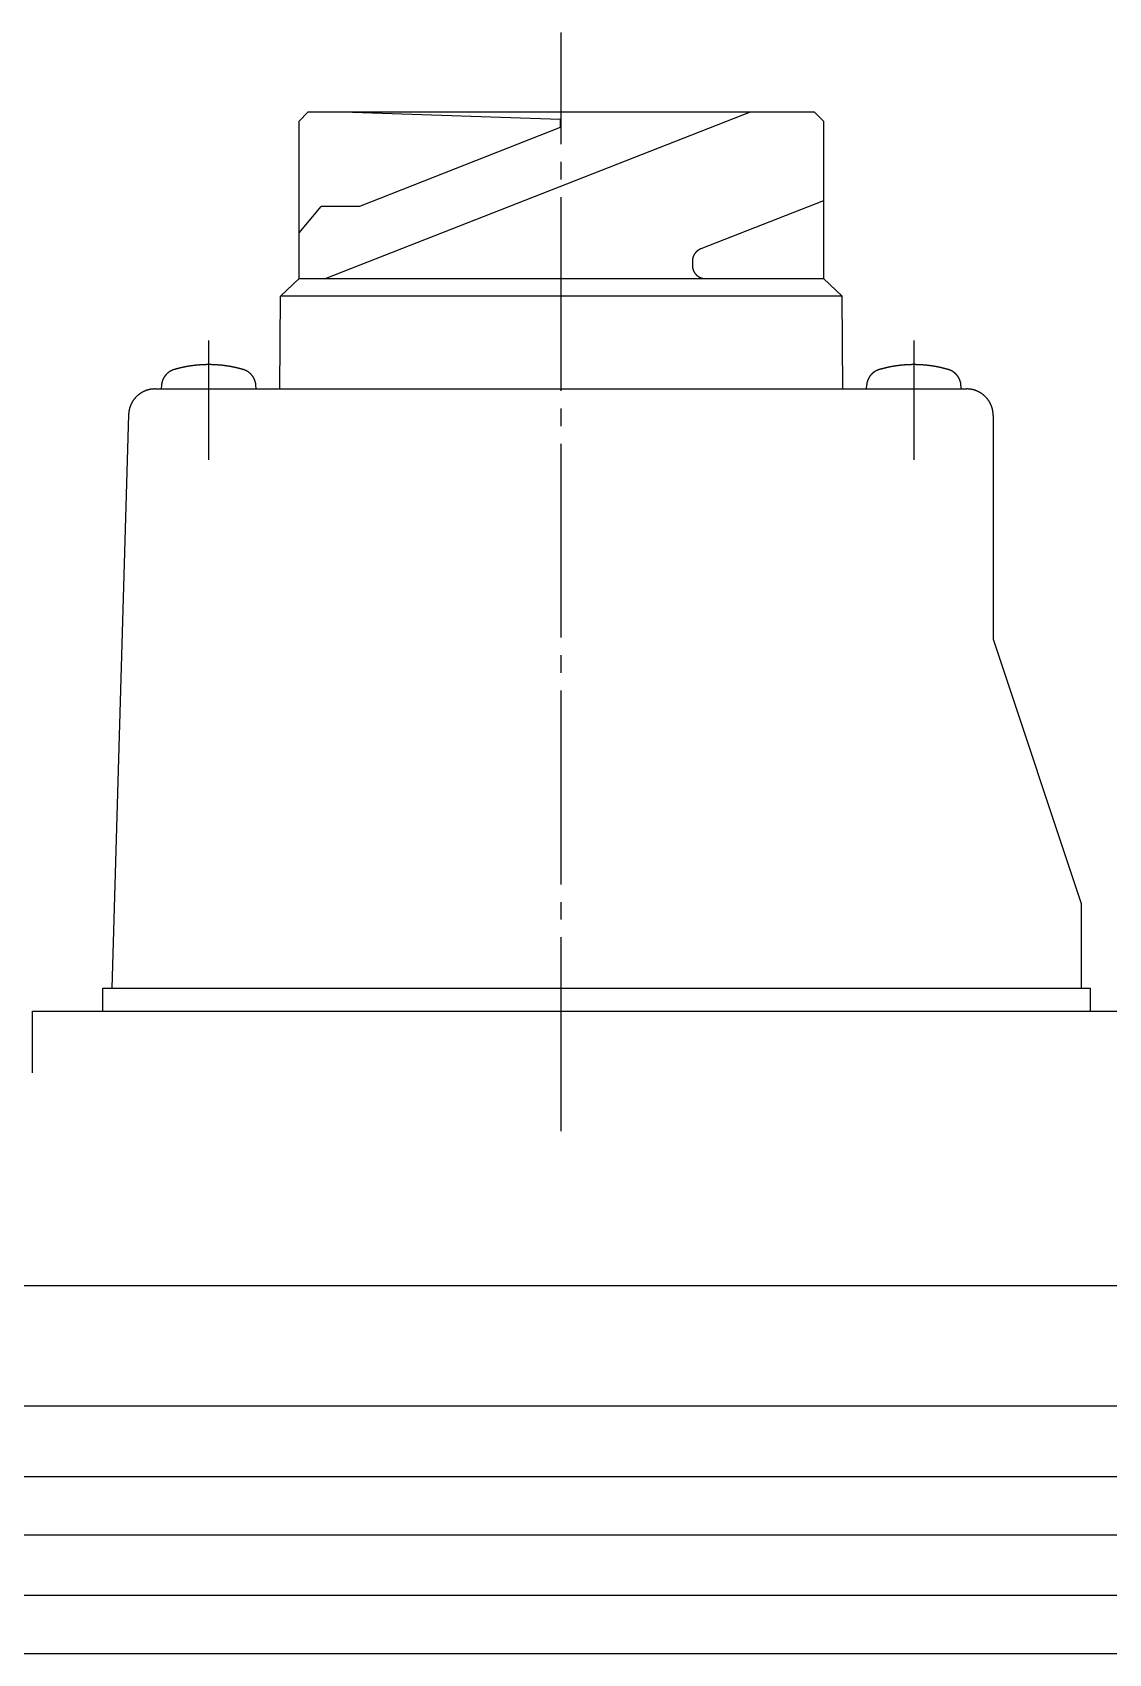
# Model space of a CAD drawing. Extents: x 0 to 661, y 0 to 384.
# Drawn here: x 261.4 to 322.4, y 291.6 to 383.5 of the extents above; entities that cross this region are included whole.
import ezdxf

# ---------------------------------------------------------------- set-up
doc = ezdxf.new("R2010")
doc.units = 0
doc.linetypes.add('DASH_CENTER', pattern=[14, 11, -1, 1, -1])
doc.layers.get('0').update_dxf_attribs({"linetype": 'CONTINUOUS'})

msp = doc.modelspace()

# ---------------------------------------------------------------- linework, layer by layer
at = {"color": 1, "linetype": 'DASH_CENTER'}
for p, q in [((291.389, 321.203), (291.389, 383.545)), ((271.389, 359.293), (271.389, 366.06)), ((311.389, 366.06), (311.389, 359.293))]:
    msp.add_line(p, q, dxfattribs=at)
at = {"color": 7, "linetype": 'CONTINUOUS'}
for p, q in [((276.514, 378.515), (277.014, 379.015)), ((305.764, 379.015), (277.014, 379.015)), ((305.764, 379.015), (277.024, 379.015)), ((302.096, 379.015), (278.035, 369.575)), ((279.541, 379.015), (291.331, 378.629)), ((306.264, 378.515), (305.764, 379.015)), ((276.514, 369.575), (276.514, 378.515)), ((291.331, 378.156), (279.952, 373.669)), ((291.331, 378.629), (291.331, 378.156)), ((306.264, 378.515), (306.264, 369.575)), ((276.514, 372.172), (277.77, 373.669)), ((279.952, 373.669), (277.77, 373.669)), ((306.264, 373.993), (299.303, 371.262)), ((298.827, 370.564), (298.827, 370.325)), ((275.454, 368.575), (276.514, 369.575)), ((276.514, 369.575), (299.577, 369.575)), ((299.577, 369.575), (306.264, 369.575)), ((306.264, 369.575), (307.324, 368.575)), ((306.264, 369.575), (307.324, 368.575)), ((275.415, 363.315), (275.454, 368.575)), ((307.324, 368.575), (275.454, 368.575)), ((307.364, 363.315), (307.324, 368.575)), ((268.713, 363.542), (268.692, 363.302)), ((274.085, 363.315), (274.065, 363.542)), ((308.713, 363.542), (308.693, 363.315)), ((314.086, 363.302), (314.065, 363.542)), ((268.346, 363.315), (314.389, 363.315)), ((266.846, 361.859), (265.898, 329.315)), ((315.889, 361.815), (315.889, 349.115)), ((315.889, 349.115), (320.889, 334.115)), ((320.889, 334.115), (320.889, 329.315)), ((265.389, 329.315), (321.389, 329.315)), ((265.389, 328.015), (265.389, 329.315)), ((321.389, 329.315), (321.389, 328.015)), ((261.39, 328.015), (362.889, 328.015)), ((261.39, 324.515), (261.39, 328.015)), ((361.889, 312.424), (227.389, 312.424)), ((227.389, 305.621), (361.889, 305.621)), ((227.389, 301.603), (361.889, 301.603)), ((227.389, 298.291), (361.889, 298.291)), ((227.389, 294.867), (361.889, 294.867)), ((227.389, 291.559), (361.889, 291.559))]:
    msp.add_line(p, q, dxfattribs=at)
for points in [[(299.303, 371.262, 0), (299.296, 371.259, 0), (299.29, 371.257, 0), (299.283, 371.254, 0), (299.277, 371.251, 0), (299.27, 371.248, 0), (299.264, 371.245, 0), (299.258, 371.243, 0), (299.251, 371.24, 0), (299.245, 371.236, 0), (299.239, 371.233, 0), (299.232, 371.23, 0), (299.226, 371.227, 0), (299.22, 371.224, 0), (299.214, 371.22, 0), (299.208, 371.217, 0), (299.202, 371.213, 0), (299.196, 371.21, 0), (299.19, 371.206, 0), (299.184, 371.203, 0), (299.178, 371.199, 0), (299.172, 371.195, 0), (299.166, 371.191, 0), (299.16, 371.187, 0), (299.154, 371.183, 0), (299.148, 371.179, 0), (299.143, 371.175, 0), (299.137, 371.171, 0), (299.131, 371.167, 0), (299.126, 371.163, 0), (299.12, 371.159, 0), (299.115, 371.155, 0), (299.109, 371.15, 0), (299.104, 371.146, 0), (299.098, 371.141, 0), (299.093, 371.137, 0), (299.087, 371.132, 0), (299.082, 371.128, 0), (299.077, 371.123, 0), (299.072, 371.118, 0), (299.066, 371.114, 0), (299.061, 371.109, 0), (299.056, 371.104, 0), (299.051, 371.099, 0), (299.046, 371.094, 0), (299.041, 371.089, 0), (299.036, 371.084, 0), (299.032, 371.079, 0), (299.027, 371.074, 0), (299.022, 371.069, 0), (299.017, 371.064, 0), (299.013, 371.058, 0), (299.008, 371.053, 0), (299.004, 371.048, 0), (298.999, 371.042, 0), (298.995, 371.037, 0), (298.99, 371.031, 0), (298.986, 371.026, 0), (298.982, 371.02, 0), (298.977, 371.015, 0), (298.973, 371.009, 0), (298.969, 371.003, 0), (298.965, 370.998, 0), (298.961, 370.992, 0), (298.957, 370.986, 0), (298.953, 370.98, 0), (298.949, 370.975, 0), (298.945, 370.969, 0), (298.942, 370.963, 0), (298.938, 370.957, 0), (298.934, 370.951, 0), (298.931, 370.945, 0), (298.927, 370.939, 0), (298.924, 370.933, 0), (298.92, 370.927, 0), (298.917, 370.92, 0), (298.914, 370.914, 0), (298.91, 370.908, 0), (298.907, 370.902, 0), (298.904, 370.895, 0), (298.901, 370.889, 0), (298.898, 370.883, 0), (298.895, 370.876, 0), (298.892, 370.87, 0), (298.889, 370.864, 0), (298.886, 370.857, 0), (298.884, 370.851, 0), (298.881, 370.844, 0), (298.878, 370.838, 0), (298.876, 370.831, 0), (298.873, 370.825, 0), (298.871, 370.818, 0), (298.869, 370.811, 0), (298.866, 370.805, 0), (298.864, 370.798, 0), (298.862, 370.792, 0), (298.86, 370.785, 0), (298.858, 370.778, 0), (298.856, 370.771, 0), (298.854, 370.765, 0), (298.852, 370.758, 0), (298.85, 370.751, 0), (298.849, 370.744, 0), (298.847, 370.737, 0), (298.845, 370.731, 0), (298.844, 370.724, 0), (298.842, 370.717, 0), (298.841, 370.71, 0), (298.84, 370.703, 0), (298.838, 370.696, 0), (298.837, 370.689, 0), (298.836, 370.682, 0), (298.835, 370.676, 0), (298.834, 370.669, 0), (298.833, 370.662, 0), (298.832, 370.655, 0), (298.831, 370.648, 0), (298.831, 370.641, 0), (298.83, 370.634, 0), (298.829, 370.627, 0), (298.829, 370.62, 0), (298.828, 370.613, 0), (298.828, 370.606, 0), (298.827, 370.599, 0), (298.827, 370.592, 0), (298.827, 370.585, 0), (298.827, 370.578, 0), (298.827, 370.571, 0), (298.827, 370.564, 0)], [(298.827, 370.325, 0), (298.827, 370.316, 0), (298.827, 370.307, 0), (298.827, 370.298, 0), (298.827, 370.288, 0), (298.828, 370.279, 0), (298.829, 370.27, 0), (298.829, 370.261, 0), (298.83, 370.252, 0), (298.831, 370.242, 0), (298.832, 370.233, 0), (298.833, 370.224, 0), (298.835, 370.215, 0), (298.836, 370.206, 0), (298.838, 370.197, 0), (298.839, 370.188, 0), (298.841, 370.179, 0), (298.843, 370.17, 0), (298.845, 370.161, 0), (298.847, 370.152, 0), (298.849, 370.143, 0), (298.851, 370.134, 0), (298.854, 370.125, 0), (298.856, 370.116, 0), (298.859, 370.107, 0), (298.862, 370.099, 0), (298.864, 370.09, 0), (298.867, 370.081, 0), (298.87, 370.072, 0), (298.874, 370.064, 0), (298.877, 370.055, 0), (298.88, 370.047, 0), (298.884, 370.038, 0), (298.887, 370.03, 0), (298.891, 370.021, 0), (298.895, 370.013, 0), (298.899, 370.004, 0), (298.903, 369.996, 0), (298.907, 369.988, 0), (298.911, 369.98, 0), (298.915, 369.972, 0), (298.92, 369.964, 0), (298.924, 369.955, 0), (298.929, 369.947, 0), (298.933, 369.94, 0), (298.938, 369.932, 0), (298.943, 369.924, 0), (298.948, 369.916, 0), (298.953, 369.908, 0), (298.958, 369.901, 0), (298.963, 369.893, 0), (298.969, 369.886, 0), (298.974, 369.878, 0), (298.98, 369.871, 0), (298.985, 369.864, 0), (298.991, 369.857, 0), (298.997, 369.849, 0), (299.003, 369.842, 0), (299.009, 369.835, 0), (299.015, 369.828, 0), (299.021, 369.821, 0), (299.027, 369.815, 0), (299.033, 369.808, 0), (299.04, 369.801, 0), (299.046, 369.795, 0), (299.053, 369.788, 0), (299.059, 369.782, 0), (299.066, 369.776, 0), (299.073, 369.769, 0), (299.08, 369.763, 0), (299.087, 369.757, 0), (299.094, 369.751, 0), (299.101, 369.745, 0), (299.108, 369.74, 0), (299.115, 369.734, 0), (299.122, 369.728, 0), (299.13, 369.723, 0), (299.137, 369.717, 0), (299.145, 369.712, 0), (299.152, 369.707, 0), (299.16, 369.702, 0), (299.168, 369.696, 0), (299.175, 369.692, 0), (299.183, 369.687, 0), (299.191, 369.682, 0), (299.199, 369.677, 0), (299.207, 369.673, 0), (299.215, 369.668, 0), (299.223, 369.664, 0), (299.231, 369.659, 0), (299.239, 369.655, 0), (299.248, 369.651, 0), (299.256, 369.647, 0), (299.264, 369.643, 0), (299.273, 369.639, 0), (299.281, 369.636, 0), (299.29, 369.632, 0), (299.298, 369.629, 0), (299.307, 369.625, 0), (299.315, 369.622, 0), (299.324, 369.619, 0), (299.333, 369.616, 0), (299.341, 369.613, 0), (299.35, 369.61, 0), (299.359, 369.607, 0), (299.368, 369.605, 0), (299.377, 369.602, 0), (299.385, 369.6, 0), (299.394, 369.598, 0), (299.403, 369.595, 0), (299.412, 369.593, 0), (299.421, 369.591, 0), (299.43, 369.59, 0), (299.439, 369.588, 0), (299.448, 369.586, 0), (299.457, 369.585, 0), (299.467, 369.583, 0), (299.476, 369.582, 0), (299.485, 369.581, 0), (299.494, 369.58, 0), (299.503, 369.579, 0), (299.512, 369.578, 0), (299.521, 369.577, 0), (299.531, 369.577, 0), (299.54, 369.576, 0), (299.549, 369.576, 0), (299.558, 369.575, 0), (299.567, 369.575, 0), (299.577, 369.575, 0)], [(269.429, 364.415, 0), (269.42, 364.413, 0), (269.412, 364.41, 0), (269.403, 364.407, 0), (269.394, 364.404, 0), (269.385, 364.401, 0), (269.376, 364.398, 0), (269.367, 364.395, 0), (269.358, 364.392, 0), (269.35, 364.388, 0), (269.341, 364.385, 0), (269.332, 364.381, 0), (269.323, 364.378, 0), (269.315, 364.374, 0), (269.306, 364.37, 0), (269.298, 364.367, 0), (269.289, 364.363, 0), (269.281, 364.359, 0), (269.272, 364.355, 0), (269.264, 364.35, 0), (269.255, 364.346, 0), (269.247, 364.342, 0), (269.239, 364.338, 0), (269.231, 364.333, 0), (269.222, 364.329, 0), (269.214, 364.324, 0), (269.206, 364.319, 0), (269.198, 364.315, 0), (269.19, 364.31, 0), (269.182, 364.305, 0), (269.174, 364.3, 0), (269.166, 364.295, 0), (269.158, 364.29, 0), (269.15, 364.284, 0), (269.143, 364.279, 0), (269.135, 364.274, 0), (269.127, 364.268, 0), (269.12, 364.263, 0), (269.112, 364.257, 0), (269.105, 364.252, 0), (269.097, 364.246, 0), (269.09, 364.24, 0), (269.083, 364.234, 0), (269.075, 364.228, 0), (269.068, 364.223, 0), (269.061, 364.216, 0), (269.054, 364.21, 0), (269.047, 364.204, 0), (269.04, 364.198, 0), (269.033, 364.192, 0), (269.026, 364.185, 0), (269.019, 364.179, 0), (269.012, 364.172, 0), (269.006, 364.166, 0), (268.999, 364.159, 0), (268.993, 364.152, 0), (268.986, 364.146, 0), (268.98, 364.139, 0), (268.973, 364.132, 0), (268.967, 364.125, 0), (268.961, 364.118, 0), (268.954, 364.111, 0), (268.948, 364.104, 0), (268.942, 364.097, 0), (268.936, 364.09, 0), (268.93, 364.082, 0), (268.925, 364.075, 0), (268.919, 364.068, 0), (268.913, 364.06, 0), (268.907, 364.053, 0), (268.902, 364.045, 0), (268.896, 364.038, 0), (268.891, 364.03, 0), (268.886, 364.022, 0), (268.88, 364.014, 0), (268.875, 364.007, 0), (268.87, 363.999, 0), (268.865, 363.991, 0), (268.86, 363.983, 0), (268.855, 363.975, 0), (268.85, 363.967, 0), (268.845, 363.959, 0), (268.841, 363.951, 0), (268.836, 363.943, 0), (268.832, 363.934, 0), (268.827, 363.926, 0), (268.823, 363.918, 0), (268.819, 363.91, 0), (268.814, 363.901, 0), (268.81, 363.893, 0), (268.806, 363.884, 0), (268.802, 363.876, 0), (268.798, 363.867, 0), (268.794, 363.859, 0), (268.791, 363.85, 0), (268.787, 363.841, 0), (268.783, 363.833, 0), (268.78, 363.824, 0), (268.777, 363.815, 0), (268.773, 363.807, 0), (268.77, 363.798, 0), (268.767, 363.789, 0), (268.764, 363.78, 0), (268.761, 363.771, 0), (268.758, 363.762, 0), (268.755, 363.753, 0), (268.752, 363.744, 0), (268.749, 363.736, 0), (268.747, 363.727, 0), (268.744, 363.717, 0), (268.742, 363.708, 0), (268.74, 363.699, 0), (268.737, 363.69, 0), (268.735, 363.681, 0), (268.733, 363.672, 0), (268.731, 363.663, 0), (268.729, 363.654, 0), (268.727, 363.644, 0), (268.726, 363.635, 0), (268.724, 363.626, 0), (268.723, 363.617, 0), (268.721, 363.607, 0), (268.72, 363.598, 0), (268.718, 363.589, 0), (268.717, 363.58, 0), (268.716, 363.57, 0), (268.715, 363.561, 0), (268.714, 363.552, 0), (268.713, 363.542, 0)], [(271.389, 364.695, 0), (271.374, 364.695, 0), (271.358, 364.695, 0), (271.343, 364.695, 0), (271.327, 364.695, 0), (271.311, 364.695, 0), (271.296, 364.694, 0), (271.28, 364.694, 0), (271.265, 364.694, 0), (271.249, 364.694, 0), (271.234, 364.693, 0), (271.218, 364.693, 0), (271.203, 364.693, 0), (271.187, 364.692, 0), (271.172, 364.692, 0), (271.156, 364.691, 0), (271.141, 364.691, 0), (271.125, 364.69, 0), (271.11, 364.69, 0), (271.094, 364.689, 0), (271.079, 364.688, 0), (271.063, 364.688, 0), (271.048, 364.687, 0), (271.032, 364.686, 0), (271.017, 364.685, 0), (271.001, 364.684, 0), (270.986, 364.683, 0), (270.97, 364.683, 0), (270.955, 364.682, 0), (270.939, 364.681, 0), (270.924, 364.68, 0), (270.908, 364.679, 0), (270.893, 364.678, 0), (270.877, 364.676, 0), (270.862, 364.675, 0), (270.847, 364.674, 0), (270.831, 364.673, 0), (270.816, 364.672, 0), (270.8, 364.67, 0), (270.785, 364.669, 0), (270.769, 364.668, 0), (270.754, 364.666, 0), (270.738, 364.665, 0), (270.723, 364.663, 0), (270.707, 364.662, 0), (270.692, 364.66, 0), (270.677, 364.659, 0), (270.661, 364.657, 0), (270.646, 364.656, 0), (270.63, 364.654, 0), (270.615, 364.652, 0), (270.599, 364.65, 0), (270.584, 364.649, 0), (270.569, 364.647, 0), (270.553, 364.645, 0), (270.538, 364.643, 0), (270.522, 364.641, 0), (270.507, 364.639, 0), (270.492, 364.637, 0), (270.476, 364.635, 0), (270.461, 364.633, 0), (270.445, 364.631, 0), (270.43, 364.629, 0), (270.415, 364.627, 0), (270.399, 364.625, 0), (270.384, 364.623, 0), (270.369, 364.62, 0), (270.353, 364.618, 0), (270.338, 364.616, 0), (270.323, 364.613, 0), (270.307, 364.611, 0), (270.292, 364.609, 0), (270.277, 364.606, 0), (270.261, 364.604, 0), (270.246, 364.601, 0), (270.231, 364.599, 0), (270.215, 364.596, 0), (270.2, 364.593, 0), (270.185, 364.591, 0), (270.169, 364.588, 0), (270.154, 364.585, 0), (270.139, 364.583, 0), (270.124, 364.58, 0), (270.108, 364.577, 0), (270.093, 364.574, 0), (270.078, 364.571, 0), (270.063, 364.568, 0), (270.047, 364.565, 0), (270.032, 364.562, 0), (270.017, 364.559, 0), (270.002, 364.556, 0), (269.987, 364.553, 0), (269.971, 364.55, 0), (269.956, 364.547, 0), (269.941, 364.544, 0), (269.926, 364.54, 0), (269.911, 364.537, 0), (269.896, 364.534, 0), (269.88, 364.531, 0), (269.865, 364.527, 0), (269.85, 364.524, 0), (269.835, 364.52, 0), (269.82, 364.517, 0), (269.805, 364.513, 0), (269.79, 364.51, 0), (269.774, 364.506, 0), (269.759, 364.503, 0), (269.744, 364.499, 0), (269.729, 364.495, 0), (269.714, 364.492, 0), (269.699, 364.488, 0), (269.684, 364.484, 0), (269.669, 364.48, 0), (269.654, 364.477, 0), (269.639, 364.473, 0), (269.624, 364.469, 0), (269.609, 364.465, 0), (269.594, 364.461, 0), (269.579, 364.457, 0), (269.564, 364.453, 0), (269.549, 364.449, 0), (269.534, 364.445, 0), (269.519, 364.441, 0), (269.504, 364.437, 0), (269.489, 364.432, 0), (269.474, 364.428, 0), (269.459, 364.424, 0), (269.444, 364.42, 0), (269.429, 364.415, 0)], [(273.349, 364.415, 0), (273.334, 364.42, 0), (273.319, 364.424, 0), (273.304, 364.428, 0), (273.289, 364.432, 0), (273.274, 364.437, 0), (273.259, 364.441, 0), (273.244, 364.445, 0), (273.229, 364.449, 0), (273.214, 364.453, 0), (273.199, 364.457, 0), (273.184, 364.461, 0), (273.169, 364.465, 0), (273.154, 364.469, 0), (273.139, 364.473, 0), (273.124, 364.477, 0), (273.109, 364.48, 0), (273.094, 364.484, 0), (273.079, 364.488, 0), (273.064, 364.492, 0), (273.049, 364.495, 0), (273.034, 364.499, 0), (273.019, 364.503, 0), (273.004, 364.506, 0), (272.989, 364.51, 0), (272.973, 364.513, 0), (272.958, 364.517, 0), (272.943, 364.52, 0), (272.928, 364.524, 0), (272.913, 364.527, 0), (272.898, 364.531, 0), (272.883, 364.534, 0), (272.867, 364.537, 0), (272.852, 364.54, 0), (272.837, 364.544, 0), (272.822, 364.547, 0), (272.807, 364.55, 0), (272.792, 364.553, 0), (272.776, 364.556, 0), (272.761, 364.559, 0), (272.746, 364.562, 0), (272.731, 364.565, 0), (272.715, 364.568, 0), (272.7, 364.571, 0), (272.685, 364.574, 0), (272.67, 364.577, 0), (272.654, 364.58, 0), (272.639, 364.583, 0), (272.624, 364.585, 0), (272.609, 364.588, 0), (272.593, 364.591, 0), (272.578, 364.593, 0), (272.563, 364.596, 0), (272.547, 364.599, 0), (272.532, 364.601, 0), (272.517, 364.604, 0), (272.502, 364.606, 0), (272.486, 364.609, 0), (272.471, 364.611, 0), (272.456, 364.613, 0), (272.44, 364.616, 0), (272.425, 364.618, 0), (272.41, 364.62, 0), (272.394, 364.623, 0), (272.379, 364.625, 0), (272.363, 364.627, 0), (272.348, 364.629, 0), (272.333, 364.631, 0), (272.317, 364.633, 0), (272.302, 364.635, 0), (272.287, 364.637, 0), (272.271, 364.639, 0), (272.256, 364.641, 0), (272.24, 364.643, 0), (272.225, 364.645, 0), (272.21, 364.647, 0), (272.194, 364.649, 0), (272.179, 364.65, 0), (272.163, 364.652, 0), (272.148, 364.654, 0), (272.132, 364.656, 0), (272.117, 364.657, 0), (272.102, 364.659, 0), (272.086, 364.66, 0), (272.071, 364.662, 0), (272.055, 364.663, 0), (272.04, 364.665, 0), (272.024, 364.666, 0), (272.009, 364.668, 0), (271.993, 364.669, 0), (271.978, 364.67, 0), (271.963, 364.672, 0), (271.947, 364.673, 0), (271.932, 364.674, 0), (271.916, 364.675, 0), (271.901, 364.676, 0), (271.885, 364.678, 0), (271.87, 364.679, 0), (271.854, 364.68, 0), (271.839, 364.681, 0), (271.823, 364.682, 0), (271.808, 364.683, 0), (271.792, 364.683, 0), (271.777, 364.684, 0), (271.761, 364.685, 0), (271.746, 364.686, 0), (271.73, 364.687, 0), (271.715, 364.688, 0), (271.699, 364.688, 0), (271.684, 364.689, 0), (271.668, 364.69, 0), (271.653, 364.69, 0), (271.637, 364.691, 0), (271.622, 364.691, 0), (271.606, 364.692, 0), (271.591, 364.692, 0), (271.575, 364.693, 0), (271.56, 364.693, 0), (271.544, 364.693, 0), (271.529, 364.694, 0), (271.513, 364.694, 0), (271.498, 364.694, 0), (271.482, 364.694, 0), (271.467, 364.695, 0), (271.451, 364.695, 0), (271.436, 364.695, 0), (271.42, 364.695, 0), (271.405, 364.695, 0), (271.389, 364.695, 0)], [(274.065, 363.542, 0), (274.064, 363.552, 0), (274.063, 363.561, 0), (274.062, 363.57, 0), (274.061, 363.58, 0), (274.06, 363.589, 0), (274.058, 363.598, 0), (274.057, 363.607, 0), (274.056, 363.617, 0), (274.054, 363.626, 0), (274.052, 363.635, 0), (274.051, 363.644, 0), (274.049, 363.654, 0), (274.047, 363.663, 0), (274.045, 363.672, 0), (274.043, 363.681, 0), (274.041, 363.69, 0), (274.038, 363.699, 0), (274.036, 363.708, 0), (274.034, 363.717, 0), (274.031, 363.727, 0), (274.029, 363.736, 0), (274.026, 363.744, 0), (274.023, 363.753, 0), (274.02, 363.762, 0), (274.017, 363.771, 0), (274.014, 363.78, 0), (274.011, 363.789, 0), (274.008, 363.798, 0), (274.005, 363.807, 0), (274.002, 363.815, 0), (273.998, 363.824, 0), (273.995, 363.833, 0), (273.991, 363.841, 0), (273.987, 363.85, 0), (273.984, 363.859, 0), (273.98, 363.867, 0), (273.976, 363.876, 0), (273.972, 363.884, 0), (273.968, 363.893, 0), (273.964, 363.901, 0), (273.96, 363.91, 0), (273.955, 363.918, 0), (273.951, 363.926, 0), (273.946, 363.934, 0), (273.942, 363.943, 0), (273.937, 363.951, 0), (273.933, 363.959, 0), (273.928, 363.967, 0), (273.923, 363.975, 0), (273.918, 363.983, 0), (273.913, 363.991, 0), (273.908, 363.999, 0), (273.903, 364.007, 0), (273.898, 364.014, 0), (273.893, 364.022, 0), (273.887, 364.03, 0), (273.882, 364.038, 0), (273.876, 364.045, 0), (273.871, 364.053, 0), (273.865, 364.06, 0), (273.859, 364.068, 0), (273.854, 364.075, 0), (273.848, 364.082, 0), (273.842, 364.09, 0), (273.836, 364.097, 0), (273.83, 364.104, 0), (273.824, 364.111, 0), (273.817, 364.118, 0), (273.811, 364.125, 0), (273.805, 364.132, 0), (273.799, 364.139, 0), (273.792, 364.146, 0), (273.786, 364.152, 0), (273.779, 364.159, 0), (273.772, 364.166, 0), (273.766, 364.172, 0), (273.759, 364.179, 0), (273.752, 364.185, 0), (273.745, 364.192, 0), (273.738, 364.198, 0), (273.731, 364.204, 0), (273.724, 364.21, 0), (273.717, 364.216, 0), (273.71, 364.223, 0), (273.703, 364.228, 0), (273.696, 364.234, 0), (273.688, 364.24, 0), (273.681, 364.246, 0), (273.673, 364.252, 0), (273.666, 364.257, 0), (273.658, 364.263, 0), (273.651, 364.268, 0), (273.643, 364.274, 0), (273.635, 364.279, 0), (273.628, 364.284, 0), (273.62, 364.29, 0), (273.612, 364.295, 0), (273.604, 364.3, 0), (273.596, 364.305, 0), (273.588, 364.31, 0), (273.58, 364.315, 0), (273.572, 364.319, 0), (273.564, 364.324, 0), (273.556, 364.329, 0), (273.548, 364.333, 0), (273.539, 364.338, 0), (273.531, 364.342, 0), (273.523, 364.346, 0), (273.514, 364.35, 0), (273.506, 364.355, 0), (273.497, 364.359, 0), (273.489, 364.363, 0), (273.48, 364.367, 0), (273.472, 364.37, 0), (273.463, 364.374, 0), (273.455, 364.378, 0), (273.446, 364.381, 0), (273.437, 364.385, 0), (273.429, 364.388, 0), (273.42, 364.392, 0), (273.411, 364.395, 0), (273.402, 364.398, 0), (273.393, 364.401, 0), (273.384, 364.404, 0), (273.376, 364.407, 0), (273.367, 364.41, 0), (273.358, 364.413, 0), (273.349, 364.415, 0)], [(309.429, 364.415, 0), (309.42, 364.413, 0), (309.412, 364.41, 0), (309.403, 364.407, 0), (309.394, 364.404, 0), (309.385, 364.401, 0), (309.376, 364.398, 0), (309.367, 364.395, 0), (309.358, 364.392, 0), (309.35, 364.388, 0), (309.341, 364.385, 0), (309.332, 364.381, 0), (309.323, 364.378, 0), (309.315, 364.374, 0), (309.306, 364.37, 0), (309.298, 364.367, 0), (309.289, 364.363, 0), (309.281, 364.359, 0), (309.272, 364.355, 0), (309.264, 364.35, 0), (309.255, 364.346, 0), (309.247, 364.342, 0), (309.239, 364.338, 0), (309.231, 364.333, 0), (309.222, 364.329, 0), (309.214, 364.324, 0), (309.206, 364.319, 0), (309.198, 364.315, 0), (309.19, 364.31, 0), (309.182, 364.305, 0), (309.174, 364.3, 0), (309.166, 364.295, 0), (309.158, 364.29, 0), (309.15, 364.284, 0), (309.143, 364.279, 0), (309.135, 364.274, 0), (309.127, 364.268, 0), (309.12, 364.263, 0), (309.112, 364.257, 0), (309.105, 364.252, 0), (309.097, 364.246, 0), (309.09, 364.24, 0), (309.083, 364.234, 0), (309.075, 364.228, 0), (309.068, 364.223, 0), (309.061, 364.216, 0), (309.054, 364.21, 0), (309.047, 364.204, 0), (309.04, 364.198, 0), (309.033, 364.192, 0), (309.026, 364.185, 0), (309.019, 364.179, 0), (309.012, 364.172, 0), (309.006, 364.166, 0), (308.999, 364.159, 0), (308.993, 364.152, 0), (308.986, 364.146, 0), (308.98, 364.139, 0), (308.973, 364.132, 0), (308.967, 364.125, 0), (308.961, 364.118, 0), (308.954, 364.111, 0), (308.948, 364.104, 0), (308.942, 364.097, 0), (308.936, 364.09, 0), (308.93, 364.082, 0), (308.925, 364.075, 0), (308.919, 364.068, 0), (308.913, 364.06, 0), (308.907, 364.053, 0), (308.902, 364.045, 0), (308.896, 364.038, 0), (308.891, 364.03, 0), (308.886, 364.022, 0), (308.88, 364.014, 0), (308.875, 364.007, 0), (308.87, 363.999, 0), (308.865, 363.991, 0), (308.86, 363.983, 0), (308.855, 363.975, 0), (308.85, 363.967, 0), (308.845, 363.959, 0), (308.841, 363.951, 0), (308.836, 363.943, 0), (308.832, 363.934, 0), (308.827, 363.926, 0), (308.823, 363.918, 0), (308.819, 363.91, 0), (308.814, 363.901, 0), (308.81, 363.893, 0), (308.806, 363.884, 0), (308.802, 363.876, 0), (308.798, 363.867, 0), (308.794, 363.859, 0), (308.791, 363.85, 0), (308.787, 363.841, 0), (308.783, 363.833, 0), (308.78, 363.824, 0), (308.777, 363.815, 0), (308.773, 363.807, 0), (308.77, 363.798, 0), (308.767, 363.789, 0), (308.764, 363.78, 0), (308.761, 363.771, 0), (308.758, 363.762, 0), (308.755, 363.753, 0), (308.752, 363.744, 0), (308.749, 363.736, 0), (308.747, 363.727, 0), (308.744, 363.717, 0), (308.742, 363.708, 0), (308.74, 363.699, 0), (308.737, 363.69, 0), (308.735, 363.681, 0), (308.733, 363.672, 0), (308.731, 363.663, 0), (308.729, 363.654, 0), (308.727, 363.644, 0), (308.726, 363.635, 0), (308.724, 363.626, 0), (308.723, 363.617, 0), (308.721, 363.607, 0), (308.72, 363.598, 0), (308.718, 363.589, 0), (308.717, 363.58, 0), (308.716, 363.57, 0), (308.715, 363.561, 0), (308.714, 363.552, 0), (308.713, 363.542, 0)], [(311.389, 364.695, 0), (311.374, 364.695, 0), (311.358, 364.695, 0), (311.343, 364.695, 0), (311.327, 364.695, 0), (311.311, 364.695, 0), (311.296, 364.694, 0), (311.28, 364.694, 0), (311.265, 364.694, 0), (311.249, 364.694, 0), (311.234, 364.693, 0), (311.218, 364.693, 0), (311.203, 364.693, 0), (311.187, 364.692, 0), (311.172, 364.692, 0), (311.156, 364.691, 0), (311.141, 364.691, 0), (311.125, 364.69, 0), (311.11, 364.69, 0), (311.094, 364.689, 0), (311.079, 364.688, 0), (311.063, 364.688, 0), (311.048, 364.687, 0), (311.032, 364.686, 0), (311.017, 364.685, 0), (311.001, 364.684, 0), (310.986, 364.683, 0), (310.97, 364.683, 0), (310.955, 364.682, 0), (310.939, 364.681, 0), (310.924, 364.68, 0), (310.908, 364.679, 0), (310.893, 364.678, 0), (310.877, 364.676, 0), (310.862, 364.675, 0), (310.847, 364.674, 0), (310.831, 364.673, 0), (310.816, 364.672, 0), (310.8, 364.67, 0), (310.785, 364.669, 0), (310.769, 364.668, 0), (310.754, 364.666, 0), (310.738, 364.665, 0), (310.723, 364.663, 0), (310.707, 364.662, 0), (310.692, 364.66, 0), (310.677, 364.659, 0), (310.661, 364.657, 0), (310.646, 364.656, 0), (310.63, 364.654, 0), (310.615, 364.652, 0), (310.599, 364.65, 0), (310.584, 364.649, 0), (310.569, 364.647, 0), (310.553, 364.645, 0), (310.538, 364.643, 0), (310.522, 364.641, 0), (310.507, 364.639, 0), (310.492, 364.637, 0), (310.476, 364.635, 0), (310.461, 364.633, 0), (310.445, 364.631, 0), (310.43, 364.629, 0), (310.415, 364.627, 0), (310.399, 364.625, 0), (310.384, 364.623, 0), (310.369, 364.62, 0), (310.353, 364.618, 0), (310.338, 364.616, 0), (310.323, 364.613, 0), (310.307, 364.611, 0), (310.292, 364.609, 0), (310.277, 364.606, 0), (310.261, 364.604, 0), (310.246, 364.601, 0), (310.231, 364.599, 0), (310.215, 364.596, 0), (310.2, 364.593, 0), (310.185, 364.591, 0), (310.169, 364.588, 0), (310.154, 364.585, 0), (310.139, 364.583, 0), (310.124, 364.58, 0), (310.108, 364.577, 0), (310.093, 364.574, 0), (310.078, 364.571, 0), (310.063, 364.568, 0), (310.047, 364.565, 0), (310.032, 364.562, 0), (310.017, 364.559, 0), (310.002, 364.556, 0), (309.987, 364.553, 0), (309.971, 364.55, 0), (309.956, 364.547, 0), (309.941, 364.544, 0), (309.926, 364.54, 0), (309.911, 364.537, 0), (309.896, 364.534, 0), (309.88, 364.531, 0), (309.865, 364.527, 0), (309.85, 364.524, 0), (309.835, 364.52, 0), (309.82, 364.517, 0), (309.805, 364.513, 0), (309.79, 364.51, 0), (309.774, 364.506, 0), (309.759, 364.503, 0), (309.744, 364.499, 0), (309.729, 364.495, 0), (309.714, 364.492, 0), (309.699, 364.488, 0), (309.684, 364.484, 0), (309.669, 364.48, 0), (309.654, 364.477, 0), (309.639, 364.473, 0), (309.624, 364.469, 0), (309.609, 364.465, 0), (309.594, 364.461, 0), (309.579, 364.457, 0), (309.564, 364.453, 0), (309.549, 364.449, 0), (309.534, 364.445, 0), (309.519, 364.441, 0), (309.504, 364.437, 0), (309.489, 364.432, 0), (309.474, 364.428, 0), (309.459, 364.424, 0), (309.444, 364.42, 0), (309.429, 364.415, 0)], [(313.349, 364.415, 0), (313.334, 364.42, 0), (313.319, 364.424, 0), (313.304, 364.428, 0), (313.289, 364.432, 0), (313.274, 364.437, 0), (313.259, 364.441, 0), (313.244, 364.445, 0), (313.229, 364.449, 0), (313.214, 364.453, 0), (313.199, 364.457, 0), (313.184, 364.461, 0), (313.169, 364.465, 0), (313.154, 364.469, 0), (313.139, 364.473, 0), (313.124, 364.477, 0), (313.109, 364.48, 0), (313.094, 364.484, 0), (313.079, 364.488, 0), (313.064, 364.492, 0), (313.049, 364.495, 0), (313.034, 364.499, 0), (313.019, 364.503, 0), (313.004, 364.506, 0), (312.989, 364.51, 0), (312.973, 364.513, 0), (312.958, 364.517, 0), (312.943, 364.52, 0), (312.928, 364.524, 0), (312.913, 364.527, 0), (312.898, 364.531, 0), (312.883, 364.534, 0), (312.867, 364.537, 0), (312.852, 364.54, 0), (312.837, 364.544, 0), (312.822, 364.547, 0), (312.807, 364.55, 0), (312.792, 364.553, 0), (312.776, 364.556, 0), (312.761, 364.559, 0), (312.746, 364.562, 0), (312.731, 364.565, 0), (312.715, 364.568, 0), (312.7, 364.571, 0), (312.685, 364.574, 0), (312.67, 364.577, 0), (312.654, 364.58, 0), (312.639, 364.583, 0), (312.624, 364.585, 0), (312.609, 364.588, 0), (312.593, 364.591, 0), (312.578, 364.593, 0), (312.563, 364.596, 0), (312.547, 364.599, 0), (312.532, 364.601, 0), (312.517, 364.604, 0), (312.502, 364.606, 0), (312.486, 364.609, 0), (312.471, 364.611, 0), (312.456, 364.613, 0), (312.44, 364.616, 0), (312.425, 364.618, 0), (312.41, 364.62, 0), (312.394, 364.623, 0), (312.379, 364.625, 0), (312.363, 364.627, 0), (312.348, 364.629, 0), (312.333, 364.631, 0), (312.317, 364.633, 0), (312.302, 364.635, 0), (312.287, 364.637, 0), (312.271, 364.639, 0), (312.256, 364.641, 0), (312.24, 364.643, 0), (312.225, 364.645, 0), (312.21, 364.647, 0), (312.194, 364.649, 0), (312.179, 364.65, 0), (312.163, 364.652, 0), (312.148, 364.654, 0), (312.132, 364.656, 0), (312.117, 364.657, 0), (312.102, 364.659, 0), (312.086, 364.66, 0), (312.071, 364.662, 0), (312.055, 364.663, 0), (312.04, 364.665, 0), (312.024, 364.666, 0), (312.009, 364.668, 0), (311.993, 364.669, 0), (311.978, 364.67, 0), (311.963, 364.672, 0), (311.947, 364.673, 0), (311.932, 364.674, 0), (311.916, 364.675, 0), (311.901, 364.676, 0), (311.885, 364.678, 0), (311.87, 364.679, 0), (311.854, 364.68, 0), (311.839, 364.681, 0), (311.823, 364.682, 0), (311.808, 364.683, 0), (311.792, 364.683, 0), (311.777, 364.684, 0), (311.761, 364.685, 0), (311.746, 364.686, 0), (311.73, 364.687, 0), (311.715, 364.688, 0), (311.699, 364.688, 0), (311.684, 364.689, 0), (311.668, 364.69, 0), (311.653, 364.69, 0), (311.637, 364.691, 0), (311.622, 364.691, 0), (311.606, 364.692, 0), (311.591, 364.692, 0), (311.575, 364.693, 0), (311.56, 364.693, 0), (311.544, 364.693, 0), (311.529, 364.694, 0), (311.513, 364.694, 0), (311.498, 364.694, 0), (311.482, 364.694, 0), (311.467, 364.695, 0), (311.451, 364.695, 0), (311.436, 364.695, 0), (311.42, 364.695, 0), (311.405, 364.695, 0), (311.389, 364.695, 0)], [(314.065, 363.542, 0), (314.064, 363.552, 0), (314.063, 363.561, 0), (314.062, 363.57, 0), (314.061, 363.58, 0), (314.06, 363.589, 0), (314.058, 363.598, 0), (314.057, 363.607, 0), (314.056, 363.617, 0), (314.054, 363.626, 0), (314.052, 363.635, 0), (314.051, 363.644, 0), (314.049, 363.654, 0), (314.047, 363.663, 0), (314.045, 363.672, 0), (314.043, 363.681, 0), (314.041, 363.69, 0), (314.038, 363.699, 0), (314.036, 363.708, 0), (314.034, 363.717, 0), (314.031, 363.727, 0), (314.029, 363.736, 0), (314.026, 363.744, 0), (314.023, 363.753, 0), (314.02, 363.762, 0), (314.017, 363.771, 0), (314.014, 363.78, 0), (314.011, 363.789, 0), (314.008, 363.798, 0), (314.005, 363.807, 0), (314.002, 363.815, 0), (313.998, 363.824, 0), (313.995, 363.833, 0), (313.991, 363.841, 0), (313.987, 363.85, 0), (313.984, 363.859, 0), (313.98, 363.867, 0), (313.976, 363.876, 0), (313.972, 363.884, 0), (313.968, 363.893, 0), (313.964, 363.901, 0), (313.96, 363.91, 0), (313.955, 363.918, 0), (313.951, 363.926, 0), (313.946, 363.934, 0), (313.942, 363.943, 0), (313.937, 363.951, 0), (313.933, 363.959, 0), (313.928, 363.967, 0), (313.923, 363.975, 0), (313.918, 363.983, 0), (313.913, 363.991, 0), (313.908, 363.999, 0), (313.903, 364.007, 0), (313.898, 364.014, 0), (313.893, 364.022, 0), (313.887, 364.03, 0), (313.882, 364.038, 0), (313.876, 364.045, 0), (313.871, 364.053, 0), (313.865, 364.06, 0), (313.859, 364.068, 0), (313.854, 364.075, 0), (313.848, 364.082, 0), (313.842, 364.09, 0), (313.836, 364.097, 0), (313.83, 364.104, 0), (313.824, 364.111, 0), (313.817, 364.118, 0), (313.811, 364.125, 0), (313.805, 364.132, 0), (313.799, 364.139, 0), (313.792, 364.146, 0), (313.786, 364.152, 0), (313.779, 364.159, 0), (313.772, 364.166, 0), (313.766, 364.172, 0), (313.759, 364.179, 0), (313.752, 364.185, 0), (313.745, 364.192, 0), (313.738, 364.198, 0), (313.731, 364.204, 0), (313.724, 364.21, 0), (313.717, 364.216, 0), (313.71, 364.223, 0), (313.703, 364.228, 0), (313.696, 364.234, 0), (313.688, 364.24, 0), (313.681, 364.246, 0), (313.673, 364.252, 0), (313.666, 364.257, 0), (313.658, 364.263, 0), (313.651, 364.268, 0), (313.643, 364.274, 0), (313.635, 364.279, 0), (313.628, 364.284, 0), (313.62, 364.29, 0), (313.612, 364.295, 0), (313.604, 364.3, 0), (313.596, 364.305, 0), (313.588, 364.31, 0), (313.58, 364.315, 0), (313.572, 364.319, 0), (313.564, 364.324, 0), (313.556, 364.329, 0), (313.548, 364.333, 0), (313.539, 364.338, 0), (313.531, 364.342, 0), (313.523, 364.346, 0), (313.514, 364.35, 0), (313.506, 364.355, 0), (313.497, 364.359, 0), (313.489, 364.363, 0), (313.48, 364.367, 0), (313.472, 364.37, 0), (313.463, 364.374, 0), (313.455, 364.378, 0), (313.446, 364.381, 0), (313.437, 364.385, 0), (313.429, 364.388, 0), (313.42, 364.392, 0), (313.411, 364.395, 0), (313.402, 364.398, 0), (313.393, 364.401, 0), (313.384, 364.404, 0), (313.376, 364.407, 0), (313.367, 364.41, 0), (313.358, 364.413, 0), (313.349, 364.415, 0)], [(268.346, 363.315, 0), (268.328, 363.315, 0), (268.31, 363.315, 0), (268.292, 363.314, 0), (268.274, 363.313, 0), (268.256, 363.312, 0), (268.238, 363.311, 0), (268.22, 363.31, 0), (268.202, 363.308, 0), (268.184, 363.306, 0), (268.166, 363.304, 0), (268.148, 363.302, 0), (268.13, 363.3, 0), (268.112, 363.297, 0), (268.094, 363.294, 0), (268.076, 363.291, 0), (268.059, 363.287, 0), (268.041, 363.284, 0), (268.023, 363.28, 0), (268.006, 363.276, 0), (267.988, 363.272, 0), (267.971, 363.267, 0), (267.953, 363.263, 0), (267.936, 363.258, 0), (267.918, 363.253, 0), (267.901, 363.248, 0), (267.884, 363.242, 0), (267.867, 363.237, 0), (267.85, 363.231, 0), (267.833, 363.225, 0), (267.816, 363.218, 0), (267.799, 363.212, 0), (267.782, 363.205, 0), (267.765, 363.198, 0), (267.749, 363.191, 0), (267.732, 363.184, 0), (267.716, 363.176, 0), (267.699, 363.169, 0), (267.683, 363.161, 0), (267.667, 363.153, 0), (267.651, 363.144, 0), (267.635, 363.136, 0), (267.619, 363.127, 0), (267.603, 363.118, 0), (267.588, 363.109, 0), (267.572, 363.1, 0), (267.557, 363.091, 0), (267.541, 363.081, 0), (267.526, 363.071, 0), (267.511, 363.061, 0), (267.496, 363.051, 0), (267.481, 363.041, 0), (267.467, 363.03, 0), (267.452, 363.02, 0), (267.438, 363.009, 0), (267.423, 362.998, 0), (267.409, 362.987, 0), (267.395, 362.975, 0), (267.381, 362.964, 0), (267.367, 362.952, 0), (267.354, 362.94, 0), (267.34, 362.928, 0), (267.327, 362.916, 0), (267.314, 362.904, 0), (267.301, 362.891, 0), (267.288, 362.879, 0), (267.275, 362.866, 0), (267.263, 362.853, 0), (267.25, 362.84, 0), (267.238, 362.826, 0), (267.226, 362.813, 0), (267.214, 362.799, 0), (267.202, 362.786, 0), (267.191, 362.772, 0), (267.179, 362.758, 0), (267.168, 362.744, 0), (267.157, 362.729, 0), (267.146, 362.715, 0), (267.135, 362.701, 0), (267.124, 362.686, 0), (267.114, 362.671, 0), (267.104, 362.656, 0), (267.094, 362.641, 0), (267.084, 362.626, 0), (267.074, 362.611, 0), (267.065, 362.595, 0), (267.055, 362.58, 0), (267.046, 362.564, 0), (267.037, 362.549, 0), (267.029, 362.533, 0), (267.02, 362.517, 0), (267.012, 362.501, 0), (267.004, 362.485, 0), (266.996, 362.469, 0), (266.988, 362.452, 0), (266.98, 362.436, 0), (266.973, 362.419, 0), (266.966, 362.403, 0), (266.959, 362.386, 0), (266.952, 362.369, 0), (266.945, 362.353, 0), (266.939, 362.336, 0), (266.933, 362.319, 0), (266.927, 362.302, 0), (266.921, 362.285, 0), (266.916, 362.267, 0), (266.91, 362.25, 0), (266.905, 362.233, 0), (266.9, 362.215, 0), (266.896, 362.198, 0), (266.891, 362.18, 0), (266.887, 362.163, 0), (266.883, 362.145, 0), (266.879, 362.128, 0), (266.875, 362.11, 0), (266.872, 362.092, 0), (266.868, 362.074, 0), (266.865, 362.057, 0), (266.863, 362.039, 0), (266.86, 362.021, 0), (266.858, 362.003, 0), (266.856, 361.985, 0), (266.854, 361.967, 0), (266.852, 361.949, 0), (266.85, 361.931, 0), (266.849, 361.913, 0), (266.848, 361.895, 0), (266.847, 361.877, 0), (266.846, 361.859, 0)], [(315.889, 361.815, 0), (315.889, 361.834, 0), (315.889, 361.852, 0), (315.888, 361.87, 0), (315.887, 361.889, 0), (315.886, 361.907, 0), (315.885, 361.925, 0), (315.884, 361.944, 0), (315.882, 361.962, 0), (315.88, 361.98, 0), (315.878, 361.999, 0), (315.875, 362.017, 0), (315.873, 362.035, 0), (315.87, 362.053, 0), (315.867, 362.072, 0), (315.864, 362.09, 0), (315.86, 362.108, 0), (315.857, 362.126, 0), (315.853, 362.144, 0), (315.848, 362.162, 0), (315.844, 362.18, 0), (315.84, 362.197, 0), (315.835, 362.215, 0), (315.83, 362.233, 0), (315.824, 362.251, 0), (315.819, 362.268, 0), (315.813, 362.286, 0), (315.807, 362.303, 0), (315.801, 362.32, 0), (315.795, 362.338, 0), (315.789, 362.355, 0), (315.782, 362.372, 0), (315.775, 362.389, 0), (315.768, 362.406, 0), (315.76, 362.423, 0), (315.753, 362.44, 0), (315.745, 362.456, 0), (315.737, 362.473, 0), (315.729, 362.49, 0), (315.721, 362.506, 0), (315.712, 362.522, 0), (315.703, 362.538, 0), (315.694, 362.554, 0), (315.685, 362.57, 0), (315.676, 362.586, 0), (315.666, 362.602, 0), (315.656, 362.618, 0), (315.646, 362.633, 0), (315.636, 362.649, 0), (315.626, 362.664, 0), (315.615, 362.679, 0), (315.605, 362.694, 0), (315.594, 362.709, 0), (315.583, 362.723, 0), (315.572, 362.738, 0), (315.56, 362.752, 0), (315.549, 362.767, 0), (315.537, 362.781, 0), (315.525, 362.795, 0), (315.513, 362.809, 0), (315.501, 362.822, 0), (315.488, 362.836, 0), (315.475, 362.849, 0), (315.463, 362.863, 0), (315.45, 362.876, 0), (315.437, 362.889, 0), (315.423, 362.902, 0), (315.41, 362.914, 0), (315.396, 362.927, 0), (315.383, 362.939, 0), (315.369, 362.951, 0), (315.355, 362.963, 0), (315.341, 362.975, 0), (315.326, 362.986, 0), (315.312, 362.998, 0), (315.297, 363.009, 0), (315.283, 363.02, 0), (315.268, 363.031, 0), (315.253, 363.042, 0), (315.238, 363.052, 0), (315.222, 363.062, 0), (315.207, 363.072, 0), (315.192, 363.082, 0), (315.176, 363.092, 0), (315.16, 363.102, 0), (315.144, 363.111, 0), (315.128, 363.12, 0), (315.112, 363.129, 0), (315.096, 363.138, 0), (315.08, 363.147, 0), (315.063, 363.155, 0), (315.047, 363.163, 0), (315.03, 363.171, 0), (315.014, 363.179, 0), (314.997, 363.186, 0), (314.98, 363.194, 0), (314.963, 363.201, 0), (314.946, 363.208, 0), (314.929, 363.215, 0), (314.912, 363.221, 0), (314.894, 363.227, 0), (314.877, 363.234, 0), (314.86, 363.239, 0), (314.842, 363.245, 0), (314.825, 363.251, 0), (314.807, 363.256, 0), (314.789, 363.261, 0), (314.771, 363.266, 0), (314.754, 363.27, 0), (314.736, 363.275, 0), (314.718, 363.279, 0), (314.7, 363.283, 0), (314.682, 363.286, 0), (314.664, 363.29, 0), (314.646, 363.293, 0), (314.627, 363.296, 0), (314.609, 363.299, 0), (314.591, 363.302, 0), (314.573, 363.304, 0), (314.554, 363.306, 0), (314.536, 363.308, 0), (314.518, 363.31, 0), (314.499, 363.311, 0), (314.481, 363.312, 0), (314.463, 363.313, 0), (314.444, 363.314, 0), (314.426, 363.315, 0), (314.407, 363.315, 0), (314.389, 363.315, 0)]]:
    msp.add_polyline3d(points, dxfattribs=at)

doc.saveas('drawing.dxf')
